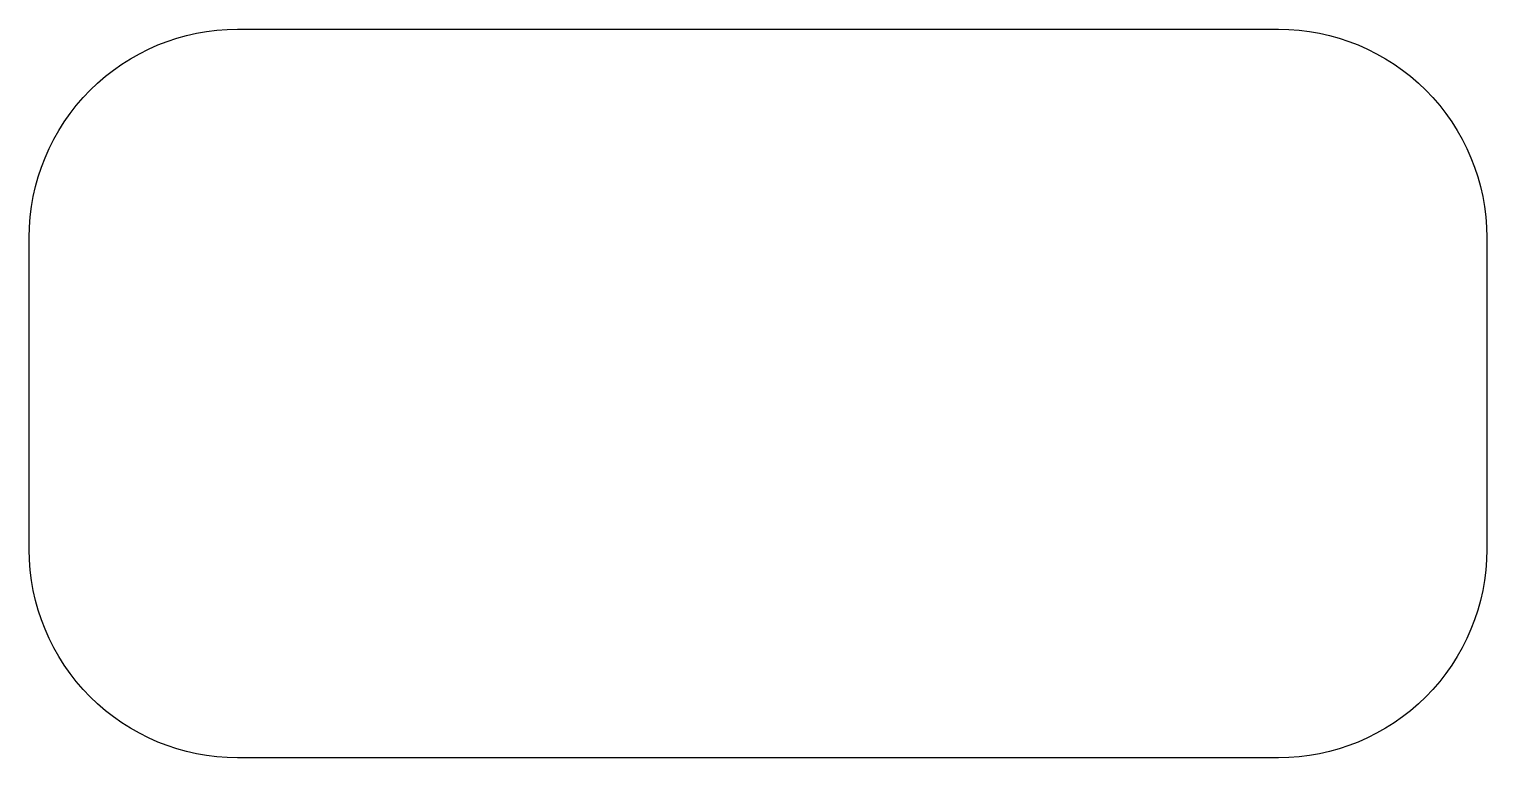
# Model space of a CAD drawing. Extents: x -3.5 to 3.5, y -1.75 to 1.75.
import ezdxf

# ---------------------------------------------------------------- set-up
doc = ezdxf.new("R2010")
doc.units = 0

msp = doc.modelspace()

# ---------------------------------------------------------------- linework, layer by layer
at = {"flags": 128}
msp.add_lwpolyline([(-2.5, 1.75), (2.5, 1.75, -0.414214), (3.5, 0.75), (3.5, -0.75, -0.414214), (2.5, -1.75), (-2.5, -1.75, -0.414214), (-3.5, -0.75), (-3.5, 0.75, -0.414214)], format="xyb", close=True, dxfattribs=at)

doc.saveas('drawing.dxf')
